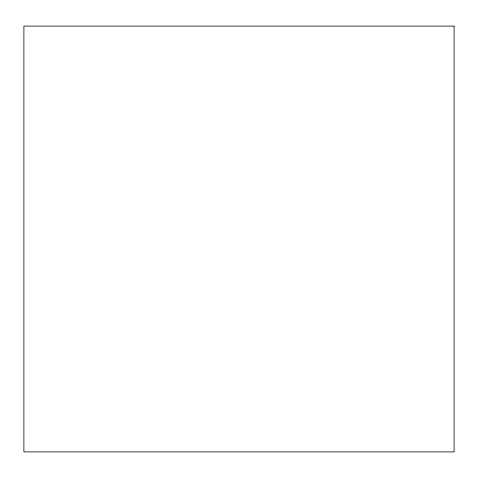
<?xml version="1.0" encoding="UTF-8"?>
<svg xmlns="http://www.w3.org/2000/svg" width="478" height="478" viewBox="0 0 478 478"><rect width="100%" height="100%" fill="white"/><g stroke="black" fill="none" stroke-linecap="round" stroke-linejoin="round"><path stroke-width="0.72" d="M454.1 26.093L23.9 26.093L23.9 451.907L454.1 451.907L454.1 26.093"/></g></svg>
